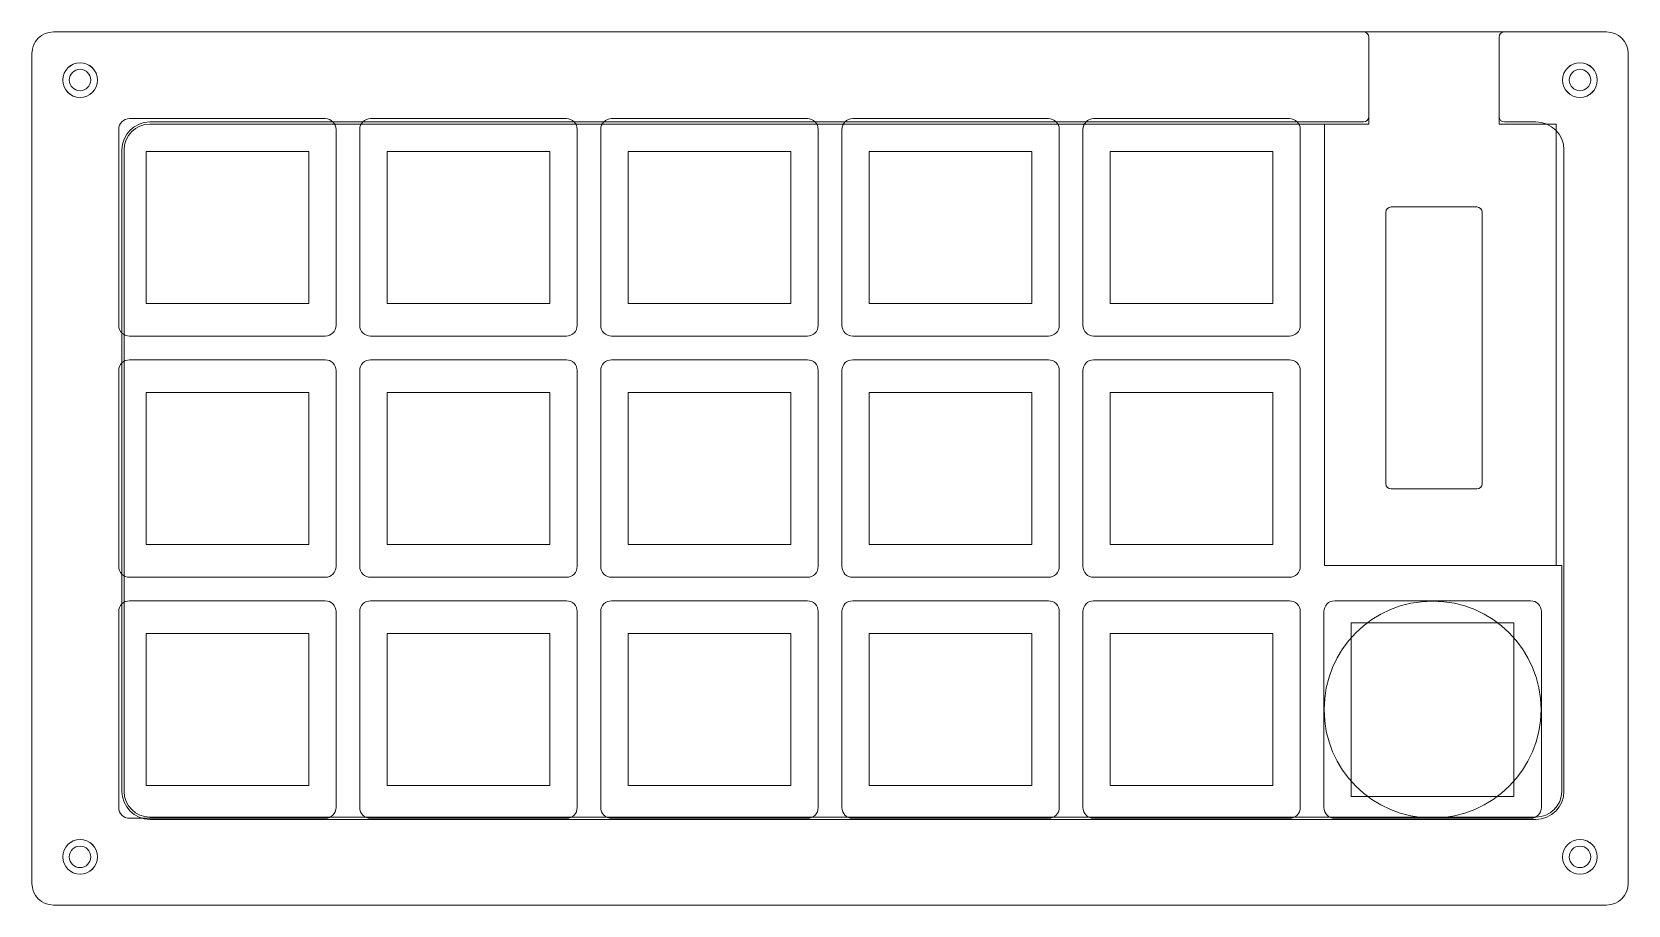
# Model space of a CAD drawing. Header units: millimetres. Extents: x 216 to 363, y -402 to -321.
import ezdxf

# ---------------------------------------------------------------- set-up
doc = ezdxf.new("R2010")
doc.units = ezdxf.units.MM
doc.header["$MEASUREMENT"] = 0
for name, color, linetype, lineweight in [('#1 Top', 7, 'Continuous', 0), ('#2 Middle', 7, 'Continuous', 0), ('#3 - #4 Middle', 7, 'Continuous', 0), ('#5 PCB Spacer', 7, 'Continuous', 0), ('#6 Bottom', 7, 'Continuous', 0), ('Foam', 7, 'Continuous', 0)]:
    doc.layers.add(name, color=color, linetype=linetype, lineweight=lineweight)

msp = doc.modelspace()

# ---------------------------------------------------------------- linework, layer by layer
at = {"layer": '#1 Top', "color": 250, "lineweight": 18, "true_color": 0x231f20}
for centre, radius in [((220.35, -325.84), 0.99), ((358.65, -325.84), 0.99), ((345.06, -383.88), 10), ((220.35, -397.46), 0.99), ((358.65, -397.46), 0.99)]:
    msp.add_circle(centre, radius, dxfattribs=at)
for points in [[(217.91, -401.9), (216.81, -401.9), (215.91, -401.01), (215.91, -399.9), (215.91, -399.9), (215.91, -323.4), (215.91, -323.4), (215.91, -322.3), (216.81, -321.4), (217.91, -321.4), (217.91, -321.4), (361.09, -321.4), (361.09, -321.4), (362.19, -321.4), (363.09, -322.3), (363.09, -323.4), (363.09, -323.4), (363.09, -399.9), (363.09, -399.9), (363.09, -401.01), (362.19, -401.9), (361.09, -401.9), (361.09, -401.9), (217.91, -401.9), (217.91, -401.9)], [(224.91, -349.45), (224.91, -349.45), (242.96, -349.45), (242.96, -349.45), (243.51, -349.45), (243.96, -349.01), (243.96, -348.45), (243.96, -348.45), (243.96, -330.4), (243.96, -330.4), (243.96, -329.85), (243.51, -329.4), (242.96, -329.4), (242.96, -329.4), (224.91, -329.4), (224.91, -329.4), (224.36, -329.4), (223.91, -329.85), (223.91, -330.4), (223.91, -330.4), (223.91, -348.45), (223.91, -348.45), (223.91, -349.01), (224.36, -349.45), (224.91, -349.45)], [(247.14, -349.45), (247.14, -349.45), (265.19, -349.45), (265.19, -349.45), (265.74, -349.45), (266.19, -349.01), (266.19, -348.45), (266.19, -348.45), (266.19, -330.4), (266.19, -330.4), (266.19, -329.85), (265.74, -329.4), (265.19, -329.4), (265.19, -329.4), (247.14, -329.4), (247.14, -329.4), (246.58, -329.4), (246.14, -329.85), (246.14, -330.4), (246.14, -330.4), (246.14, -348.45), (246.14, -348.45), (246.14, -349.01), (246.58, -349.45), (247.14, -349.45)], [(269.36, -349.45), (269.36, -349.45), (287.41, -349.45), (287.41, -349.45), (287.96, -349.45), (288.41, -349.01), (288.41, -348.45), (288.41, -348.45), (288.41, -330.4), (288.41, -330.4), (288.41, -329.85), (287.96, -329.4), (287.41, -329.4), (287.41, -329.4), (269.36, -329.4), (269.36, -329.4), (268.81, -329.4), (268.36, -329.85), (268.36, -330.4), (268.36, -330.4), (268.36, -348.45), (268.36, -348.45), (268.36, -349.01), (268.81, -349.45), (269.36, -349.45)], [(291.59, -349.45), (291.59, -349.45), (309.64, -349.45), (309.64, -349.45), (310.19, -349.45), (310.64, -349.01), (310.64, -348.45), (310.64, -348.45), (310.64, -330.4), (310.64, -330.4), (310.64, -329.85), (310.19, -329.4), (309.64, -329.4), (309.64, -329.4), (291.59, -329.4), (291.59, -329.4), (291.03, -329.4), (290.59, -329.85), (290.59, -330.4), (290.59, -330.4), (290.59, -348.45), (290.59, -348.45), (290.59, -349.01), (291.03, -349.45), (291.59, -349.45)], [(313.81, -349.45), (313.81, -349.45), (331.86, -349.45), (331.86, -349.45), (332.41, -349.45), (332.86, -349.01), (332.86, -348.45), (332.86, -348.45), (332.86, -330.4), (332.86, -330.4), (332.86, -329.85), (332.41, -329.4), (331.86, -329.4), (331.86, -329.4), (313.81, -329.4), (313.81, -329.4), (313.26, -329.4), (312.81, -329.85), (312.81, -330.4), (312.81, -330.4), (312.81, -348.45), (312.81, -348.45), (312.81, -349.01), (313.26, -349.45), (313.81, -349.45)], [(349.13, -363.54), (349.13, -363.54), (341.25, -363.54), (341.25, -363.54), (340.97, -363.54), (340.75, -363.32), (340.75, -363.04), (340.75, -363.04), (340.75, -338.04), (340.75, -338.04), (340.75, -337.76), (340.97, -337.54), (341.25, -337.54), (341.25, -337.54), (349.13, -337.54), (349.13, -337.54), (349.4, -337.54), (349.63, -337.76), (349.63, -338.04), (349.63, -338.04), (349.63, -363.04), (349.63, -363.04), (349.63, -363.32), (349.4, -363.54), (349.13, -363.54)], [(224.91, -371.68), (224.91, -371.68), (242.96, -371.68), (242.96, -371.68), (243.51, -371.68), (243.96, -371.23), (243.96, -370.68), (243.96, -370.68), (243.96, -352.63), (243.96, -352.63), (243.96, -352.08), (243.51, -351.63), (242.96, -351.63), (242.96, -351.63), (224.91, -351.63), (224.91, -351.63), (224.36, -351.63), (223.91, -352.08), (223.91, -352.63), (223.91, -352.63), (223.91, -370.68), (223.91, -370.68), (223.91, -371.23), (224.36, -371.68), (224.91, -371.68)], [(247.14, -371.68), (247.14, -371.68), (265.19, -371.68), (265.19, -371.68), (265.74, -371.68), (266.19, -371.23), (266.19, -370.68), (266.19, -370.68), (266.19, -352.63), (266.19, -352.63), (266.19, -352.08), (265.74, -351.63), (265.19, -351.63), (265.19, -351.63), (247.14, -351.63), (247.14, -351.63), (246.58, -351.63), (246.14, -352.08), (246.14, -352.63), (246.14, -352.63), (246.14, -370.68), (246.14, -370.68), (246.14, -371.23), (246.58, -371.68), (247.14, -371.68)], [(269.36, -371.68), (269.36, -371.68), (287.41, -371.68), (287.41, -371.68), (287.96, -371.68), (288.41, -371.23), (288.41, -370.68), (288.41, -370.68), (288.41, -352.63), (288.41, -352.63), (288.41, -352.08), (287.96, -351.63), (287.41, -351.63), (287.41, -351.63), (269.36, -351.63), (269.36, -351.63), (268.81, -351.63), (268.36, -352.08), (268.36, -352.63), (268.36, -352.63), (268.36, -370.68), (268.36, -370.68), (268.36, -371.23), (268.81, -371.68), (269.36, -371.68)], [(291.59, -371.68), (291.59, -371.68), (309.64, -371.68), (309.64, -371.68), (310.19, -371.68), (310.64, -371.23), (310.64, -370.68), (310.64, -370.68), (310.64, -352.63), (310.64, -352.63), (310.64, -352.08), (310.19, -351.63), (309.64, -351.63), (309.64, -351.63), (291.59, -351.63), (291.59, -351.63), (291.03, -351.63), (290.59, -352.08), (290.59, -352.63), (290.59, -352.63), (290.59, -370.68), (290.59, -370.68), (290.59, -371.23), (291.03, -371.68), (291.59, -371.68)], [(313.81, -371.68), (313.81, -371.68), (331.86, -371.68), (331.86, -371.68), (332.41, -371.68), (332.86, -371.23), (332.86, -370.68), (332.86, -370.68), (332.86, -352.63), (332.86, -352.63), (332.86, -352.08), (332.41, -351.63), (331.86, -351.63), (331.86, -351.63), (313.81, -351.63), (313.81, -351.63), (313.26, -351.63), (312.81, -352.08), (312.81, -352.63), (312.81, -352.63), (312.81, -370.68), (312.81, -370.68), (312.81, -371.23), (313.26, -371.68), (313.81, -371.68)], [(224.91, -393.9), (224.91, -393.9), (242.96, -393.9), (242.96, -393.9), (243.51, -393.9), (243.96, -393.46), (243.96, -392.9), (243.96, -392.9), (243.96, -374.85), (243.96, -374.85), (243.96, -374.3), (243.51, -373.85), (242.96, -373.85), (242.96, -373.85), (224.91, -373.85), (224.91, -373.85), (224.36, -373.85), (223.91, -374.3), (223.91, -374.85), (223.91, -374.85), (223.91, -392.9), (223.91, -392.9), (223.91, -393.46), (224.36, -393.9), (224.91, -393.9)], [(247.14, -393.9), (247.14, -393.9), (265.19, -393.9), (265.19, -393.9), (265.74, -393.9), (266.19, -393.46), (266.19, -392.9), (266.19, -392.9), (266.19, -374.85), (266.19, -374.85), (266.19, -374.3), (265.74, -373.85), (265.19, -373.85), (265.19, -373.85), (247.14, -373.85), (247.14, -373.85), (246.58, -373.85), (246.14, -374.3), (246.14, -374.85), (246.14, -374.85), (246.14, -392.9), (246.14, -392.9), (246.14, -393.46), (246.58, -393.9), (247.14, -393.9)], [(269.36, -393.9), (269.36, -393.9), (287.41, -393.9), (287.41, -393.9), (287.96, -393.9), (288.41, -393.46), (288.41, -392.9), (288.41, -392.9), (288.41, -374.85), (288.41, -374.85), (288.41, -374.3), (287.96, -373.85), (287.41, -373.85), (287.41, -373.85), (269.36, -373.85), (269.36, -373.85), (268.81, -373.85), (268.36, -374.3), (268.36, -374.85), (268.36, -374.85), (268.36, -392.9), (268.36, -392.9), (268.36, -393.46), (268.81, -393.9), (269.36, -393.9)], [(291.59, -393.9), (291.59, -393.9), (309.64, -393.9), (309.64, -393.9), (310.19, -393.9), (310.64, -393.46), (310.64, -392.9), (310.64, -392.9), (310.64, -374.85), (310.64, -374.85), (310.64, -374.3), (310.19, -373.85), (309.64, -373.85), (309.64, -373.85), (291.59, -373.85), (291.59, -373.85), (291.03, -373.85), (290.59, -374.3), (290.59, -374.85), (290.59, -374.85), (290.59, -392.9), (290.59, -392.9), (290.59, -393.46), (291.03, -393.9), (291.59, -393.9)], [(313.81, -393.9), (313.81, -393.9), (331.86, -393.9), (331.86, -393.9), (332.41, -393.9), (332.86, -393.46), (332.86, -392.9), (332.86, -392.9), (332.86, -374.85), (332.86, -374.85), (332.86, -374.3), (332.41, -373.85), (331.86, -373.85), (331.86, -373.85), (313.81, -373.85), (313.81, -373.85), (313.26, -373.85), (312.81, -374.3), (312.81, -374.85), (312.81, -374.85), (312.81, -392.9), (312.81, -392.9), (312.81, -393.46), (313.26, -393.9), (313.81, -393.9)]]:
    msp.add_open_spline(points, degree=3, knots=[0, 0, 0, 0, 1, 1, 1, 2, 2, 2, 3, 3, 3, 4, 4, 4, 5, 5, 5, 6, 6, 6, 7, 7, 7, 8, 8, 8, 8], dxfattribs=at)
at = {"layer": '#2 Middle', "color": 250, "lineweight": 18, "true_color": 0x231f20}
for centre in [(220.35, -325.84), (358.65, -325.84), (220.35, -397.46), (358.65, -397.46)]:
    msp.add_circle(centre, 1.6, dxfattribs=at)
for points, knots in [([(361.09, -321.4), (361.09, -321.4), (351.69, -321.4), (351.69, -321.4), (351.41, -321.4), (351.19, -321.63), (351.19, -321.9), (351.19, -321.9), (351.19, -329.9), (351.19, -329.9), (351.19, -329.9), (356.45, -329.9), (356.45, -329.9), (356.45, -329.9), (356.45, -370.59), (356.45, -370.59), (356.45, -370.59), (335.1, -370.59), (335.1, -370.59), (335.1, -370.59), (335.1, -329.9), (335.1, -329.9), (335.1, -329.9), (339.19, -329.9), (339.19, -329.9), (339.19, -329.9), (339.19, -321.9), (339.19, -321.9), (339.19, -321.63), (338.96, -321.4), (338.69, -321.4), (338.69, -321.4), (217.91, -321.4), (217.91, -321.4), (216.81, -321.4), (215.91, -322.3), (215.91, -323.4), (215.91, -323.4), (215.91, -399.9), (215.91, -399.9), (215.91, -401.01), (216.81, -401.9), (217.91, -401.9), (217.91, -401.9), (361.09, -401.9), (361.09, -401.9), (362.19, -401.9), (363.09, -401.01), (363.09, -399.9), (363.09, -399.9), (363.09, -323.4), (363.09, -323.4), (363.09, -322.3), (362.19, -321.4), (361.09, -321.4)], [0, 0, 0, 0, 1, 1, 1, 2, 2, 2, 3, 3, 3, 4, 4, 4, 5, 5, 5, 6, 6, 6, 7, 7, 7, 8, 8, 8, 9, 9, 9, 10, 10, 10, 11, 11, 11, 12, 12, 12, 13, 13, 13, 14, 14, 14, 15, 15, 15, 16, 16, 16, 17, 17, 17, 18, 18, 18, 18]), ([(224.91, -349.45), (224.91, -349.45), (242.96, -349.45), (242.96, -349.45), (243.51, -349.45), (243.96, -349.01), (243.96, -348.45), (243.96, -348.45), (243.96, -330.4), (243.96, -330.4), (243.96, -329.85), (243.51, -329.4), (242.96, -329.4), (242.96, -329.4), (224.91, -329.4), (224.91, -329.4), (224.36, -329.4), (223.91, -329.85), (223.91, -330.4), (223.91, -330.4), (223.91, -348.45), (223.91, -348.45), (223.91, -349.01), (224.36, -349.45), (224.91, -349.45)], [0, 0, 0, 0, 1, 1, 1, 2, 2, 2, 3, 3, 3, 4, 4, 4, 5, 5, 5, 6, 6, 6, 7, 7, 7, 8, 8, 8, 8]), ([(247.14, -349.45), (247.14, -349.45), (265.19, -349.45), (265.19, -349.45), (265.74, -349.45), (266.19, -349.01), (266.19, -348.45), (266.19, -348.45), (266.19, -330.4), (266.19, -330.4), (266.19, -329.85), (265.74, -329.4), (265.19, -329.4), (265.19, -329.4), (247.14, -329.4), (247.14, -329.4), (246.58, -329.4), (246.14, -329.85), (246.14, -330.4), (246.14, -330.4), (246.14, -348.45), (246.14, -348.45), (246.14, -349.01), (246.58, -349.45), (247.14, -349.45)], [0, 0, 0, 0, 1, 1, 1, 2, 2, 2, 3, 3, 3, 4, 4, 4, 5, 5, 5, 6, 6, 6, 7, 7, 7, 8, 8, 8, 8]), ([(269.36, -349.45), (269.36, -349.45), (287.41, -349.45), (287.41, -349.45), (287.96, -349.45), (288.41, -349.01), (288.41, -348.45), (288.41, -348.45), (288.41, -330.4), (288.41, -330.4), (288.41, -329.85), (287.96, -329.4), (287.41, -329.4), (287.41, -329.4), (269.36, -329.4), (269.36, -329.4), (268.81, -329.4), (268.36, -329.85), (268.36, -330.4), (268.36, -330.4), (268.36, -348.45), (268.36, -348.45), (268.36, -349.01), (268.81, -349.45), (269.36, -349.45)], [0, 0, 0, 0, 1, 1, 1, 2, 2, 2, 3, 3, 3, 4, 4, 4, 5, 5, 5, 6, 6, 6, 7, 7, 7, 8, 8, 8, 8]), ([(291.59, -349.45), (291.59, -349.45), (309.64, -349.45), (309.64, -349.45), (310.19, -349.45), (310.64, -349.01), (310.64, -348.45), (310.64, -348.45), (310.64, -330.4), (310.64, -330.4), (310.64, -329.85), (310.19, -329.4), (309.64, -329.4), (309.64, -329.4), (291.59, -329.4), (291.59, -329.4), (291.03, -329.4), (290.59, -329.85), (290.59, -330.4), (290.59, -330.4), (290.59, -348.45), (290.59, -348.45), (290.59, -349.01), (291.03, -349.45), (291.59, -349.45)], [0, 0, 0, 0, 1, 1, 1, 2, 2, 2, 3, 3, 3, 4, 4, 4, 5, 5, 5, 6, 6, 6, 7, 7, 7, 8, 8, 8, 8]), ([(313.81, -349.45), (313.81, -349.45), (331.86, -349.45), (331.86, -349.45), (332.41, -349.45), (332.86, -349.01), (332.86, -348.45), (332.86, -348.45), (332.86, -330.4), (332.86, -330.4), (332.86, -329.85), (332.41, -329.4), (331.86, -329.4), (331.86, -329.4), (313.81, -329.4), (313.81, -329.4), (313.26, -329.4), (312.81, -329.85), (312.81, -330.4), (312.81, -330.4), (312.81, -348.45), (312.81, -348.45), (312.81, -349.01), (313.26, -349.45), (313.81, -349.45)], [0, 0, 0, 0, 1, 1, 1, 2, 2, 2, 3, 3, 3, 4, 4, 4, 5, 5, 5, 6, 6, 6, 7, 7, 7, 8, 8, 8, 8]), ([(224.91, -371.68), (224.91, -371.68), (242.96, -371.68), (242.96, -371.68), (243.51, -371.68), (243.96, -371.23), (243.96, -370.68), (243.96, -370.68), (243.96, -352.63), (243.96, -352.63), (243.96, -352.08), (243.51, -351.63), (242.96, -351.63), (242.96, -351.63), (224.91, -351.63), (224.91, -351.63), (224.36, -351.63), (223.91, -352.08), (223.91, -352.63), (223.91, -352.63), (223.91, -370.68), (223.91, -370.68), (223.91, -371.23), (224.36, -371.68), (224.91, -371.68)], [0, 0, 0, 0, 1, 1, 1, 2, 2, 2, 3, 3, 3, 4, 4, 4, 5, 5, 5, 6, 6, 6, 7, 7, 7, 8, 8, 8, 8]), ([(247.14, -371.68), (247.14, -371.68), (265.19, -371.68), (265.19, -371.68), (265.74, -371.68), (266.19, -371.23), (266.19, -370.68), (266.19, -370.68), (266.19, -352.63), (266.19, -352.63), (266.19, -352.08), (265.74, -351.63), (265.19, -351.63), (265.19, -351.63), (247.14, -351.63), (247.14, -351.63), (246.58, -351.63), (246.14, -352.08), (246.14, -352.63), (246.14, -352.63), (246.14, -370.68), (246.14, -370.68), (246.14, -371.23), (246.58, -371.68), (247.14, -371.68)], [0, 0, 0, 0, 1, 1, 1, 2, 2, 2, 3, 3, 3, 4, 4, 4, 5, 5, 5, 6, 6, 6, 7, 7, 7, 8, 8, 8, 8]), ([(269.36, -371.68), (269.36, -371.68), (287.41, -371.68), (287.41, -371.68), (287.96, -371.68), (288.41, -371.23), (288.41, -370.68), (288.41, -370.68), (288.41, -352.63), (288.41, -352.63), (288.41, -352.08), (287.96, -351.63), (287.41, -351.63), (287.41, -351.63), (269.36, -351.63), (269.36, -351.63), (268.81, -351.63), (268.36, -352.08), (268.36, -352.63), (268.36, -352.63), (268.36, -370.68), (268.36, -370.68), (268.36, -371.23), (268.81, -371.68), (269.36, -371.68)], [0, 0, 0, 0, 1, 1, 1, 2, 2, 2, 3, 3, 3, 4, 4, 4, 5, 5, 5, 6, 6, 6, 7, 7, 7, 8, 8, 8, 8]), ([(291.59, -371.68), (291.59, -371.68), (309.64, -371.68), (309.64, -371.68), (310.19, -371.68), (310.64, -371.23), (310.64, -370.68), (310.64, -370.68), (310.64, -352.63), (310.64, -352.63), (310.64, -352.08), (310.19, -351.63), (309.64, -351.63), (309.64, -351.63), (291.59, -351.63), (291.59, -351.63), (291.03, -351.63), (290.59, -352.08), (290.59, -352.63), (290.59, -352.63), (290.59, -370.68), (290.59, -370.68), (290.59, -371.23), (291.03, -371.68), (291.59, -371.68)], [0, 0, 0, 0, 1, 1, 1, 2, 2, 2, 3, 3, 3, 4, 4, 4, 5, 5, 5, 6, 6, 6, 7, 7, 7, 8, 8, 8, 8]), ([(313.81, -371.68), (313.81, -371.68), (331.86, -371.68), (331.86, -371.68), (332.41, -371.68), (332.86, -371.23), (332.86, -370.68), (332.86, -370.68), (332.86, -352.63), (332.86, -352.63), (332.86, -352.08), (332.41, -351.63), (331.86, -351.63), (331.86, -351.63), (313.81, -351.63), (313.81, -351.63), (313.26, -351.63), (312.81, -352.08), (312.81, -352.63), (312.81, -352.63), (312.81, -370.68), (312.81, -370.68), (312.81, -371.23), (313.26, -371.68), (313.81, -371.68)], [0, 0, 0, 0, 1, 1, 1, 2, 2, 2, 3, 3, 3, 4, 4, 4, 5, 5, 5, 6, 6, 6, 7, 7, 7, 8, 8, 8, 8]), ([(224.91, -393.9), (224.91, -393.9), (242.96, -393.9), (242.96, -393.9), (243.51, -393.9), (243.96, -393.46), (243.96, -392.9), (243.96, -392.9), (243.96, -374.85), (243.96, -374.85), (243.96, -374.3), (243.51, -373.85), (242.96, -373.85), (242.96, -373.85), (224.91, -373.85), (224.91, -373.85), (224.36, -373.85), (223.91, -374.3), (223.91, -374.85), (223.91, -374.85), (223.91, -392.9), (223.91, -392.9), (223.91, -393.46), (224.36, -393.9), (224.91, -393.9)], [0, 0, 0, 0, 1, 1, 1, 2, 2, 2, 3, 3, 3, 4, 4, 4, 5, 5, 5, 6, 6, 6, 7, 7, 7, 8, 8, 8, 8]), ([(247.14, -393.9), (247.14, -393.9), (265.19, -393.9), (265.19, -393.9), (265.74, -393.9), (266.19, -393.46), (266.19, -392.9), (266.19, -392.9), (266.19, -374.85), (266.19, -374.85), (266.19, -374.3), (265.74, -373.85), (265.19, -373.85), (265.19, -373.85), (247.14, -373.85), (247.14, -373.85), (246.58, -373.85), (246.14, -374.3), (246.14, -374.85), (246.14, -374.85), (246.14, -392.9), (246.14, -392.9), (246.14, -393.46), (246.58, -393.9), (247.14, -393.9)], [0, 0, 0, 0, 1, 1, 1, 2, 2, 2, 3, 3, 3, 4, 4, 4, 5, 5, 5, 6, 6, 6, 7, 7, 7, 8, 8, 8, 8]), ([(269.36, -393.9), (269.36, -393.9), (287.41, -393.9), (287.41, -393.9), (287.96, -393.9), (288.41, -393.46), (288.41, -392.9), (288.41, -392.9), (288.41, -374.85), (288.41, -374.85), (288.41, -374.3), (287.96, -373.85), (287.41, -373.85), (287.41, -373.85), (269.36, -373.85), (269.36, -373.85), (268.81, -373.85), (268.36, -374.3), (268.36, -374.85), (268.36, -374.85), (268.36, -392.9), (268.36, -392.9), (268.36, -393.46), (268.81, -393.9), (269.36, -393.9)], [0, 0, 0, 0, 1, 1, 1, 2, 2, 2, 3, 3, 3, 4, 4, 4, 5, 5, 5, 6, 6, 6, 7, 7, 7, 8, 8, 8, 8]), ([(291.59, -393.9), (291.59, -393.9), (309.64, -393.9), (309.64, -393.9), (310.19, -393.9), (310.64, -393.46), (310.64, -392.9), (310.64, -392.9), (310.64, -374.85), (310.64, -374.85), (310.64, -374.3), (310.19, -373.85), (309.64, -373.85), (309.64, -373.85), (291.59, -373.85), (291.59, -373.85), (291.03, -373.85), (290.59, -374.3), (290.59, -374.85), (290.59, -374.85), (290.59, -392.9), (290.59, -392.9), (290.59, -393.46), (291.03, -393.9), (291.59, -393.9)], [0, 0, 0, 0, 1, 1, 1, 2, 2, 2, 3, 3, 3, 4, 4, 4, 5, 5, 5, 6, 6, 6, 7, 7, 7, 8, 8, 8, 8]), ([(313.81, -393.9), (313.81, -393.9), (331.86, -393.9), (331.86, -393.9), (332.41, -393.9), (332.86, -393.46), (332.86, -392.9), (332.86, -392.9), (332.86, -374.85), (332.86, -374.85), (332.86, -374.3), (332.41, -373.85), (331.86, -373.85), (331.86, -373.85), (313.81, -373.85), (313.81, -373.85), (313.26, -373.85), (312.81, -374.3), (312.81, -374.85), (312.81, -374.85), (312.81, -392.9), (312.81, -392.9), (312.81, -393.46), (313.26, -393.9), (313.81, -393.9)], [0, 0, 0, 0, 1, 1, 1, 2, 2, 2, 3, 3, 3, 4, 4, 4, 5, 5, 5, 6, 6, 6, 7, 7, 7, 8, 8, 8, 8]), ([(336.04, -393.9), (336.04, -393.9), (354.09, -393.9), (354.09, -393.9), (354.64, -393.9), (355.09, -393.46), (355.09, -392.9), (355.09, -392.9), (355.09, -374.85), (355.09, -374.85), (355.09, -374.3), (354.64, -373.85), (354.09, -373.85), (354.09, -373.85), (336.04, -373.85), (336.04, -373.85), (335.48, -373.85), (335.04, -374.3), (335.04, -374.85), (335.04, -374.85), (335.04, -392.9), (335.04, -392.9), (335.04, -393.46), (335.48, -393.9), (336.04, -393.9)], [0, 0, 0, 0, 1, 1, 1, 2, 2, 2, 3, 3, 3, 4, 4, 4, 5, 5, 5, 6, 6, 6, 7, 7, 7, 8, 8, 8, 8])]:
    msp.add_open_spline(points, degree=3, knots=knots, dxfattribs=at)
at = {"layer": '#3 - #4 Middle', "color": 250, "lineweight": 18, "true_color": 0x231f20}
for points, knots in [([(361.09, -321.4), (361.09, -321.4), (351.69, -321.4), (351.69, -321.4), (351.41, -321.4), (351.19, -321.63), (351.19, -321.9), (351.19, -321.9), (351.19, -329.9), (351.19, -329.9), (351.19, -329.9), (356.45, -329.9), (356.45, -329.9), (356.45, -329.9), (356.45, -370.59), (356.45, -370.59), (356.45, -370.59), (335.1, -370.59), (335.1, -370.59), (335.1, -370.59), (335.1, -329.9), (335.1, -329.9), (335.1, -329.9), (339.19, -329.9), (339.19, -329.9), (339.19, -329.9), (339.19, -321.9), (339.19, -321.9), (339.19, -321.63), (338.96, -321.4), (338.69, -321.4), (338.69, -321.4), (217.91, -321.4), (217.91, -321.4), (216.81, -321.4), (215.91, -322.3), (215.91, -323.4), (215.91, -323.4), (215.91, -399.9), (215.91, -399.9), (215.91, -401.01), (216.81, -401.9), (217.91, -401.9), (217.91, -401.9), (361.09, -401.9), (361.09, -401.9), (362.19, -401.9), (363.09, -401.01), (363.09, -399.9), (363.09, -399.9), (363.09, -323.4), (363.09, -323.4), (363.09, -322.3), (362.19, -321.4), (361.09, -321.4)], [0, 0, 0, 0, 1, 1, 1, 2, 2, 2, 3, 3, 3, 4, 4, 4, 5, 5, 5, 6, 6, 6, 7, 7, 7, 8, 8, 8, 9, 9, 9, 10, 10, 10, 11, 11, 11, 12, 12, 12, 13, 13, 13, 14, 14, 14, 15, 15, 15, 16, 16, 16, 17, 17, 17, 18, 18, 18, 18]), ([(220.35, -327.44), (219.47, -327.44), (218.75, -326.73), (218.75, -325.84), (218.75, -324.96), (219.47, -324.24), (220.35, -324.24), (221.23, -324.24), (221.95, -324.96), (221.95, -325.84), (221.95, -326.73), (221.23, -327.44), (220.35, -327.44)], [0, 0, 0, 0, 1, 1, 1, 2, 2, 2, 3, 3, 3, 4, 4, 4, 4]), ([(358.65, -327.44), (357.76, -327.44), (357.05, -326.73), (357.05, -325.84), (357.05, -324.96), (357.76, -324.24), (358.65, -324.24), (359.53, -324.24), (360.25, -324.96), (360.25, -325.84), (360.25, -326.73), (359.53, -327.44), (358.65, -327.44)], [0, 0, 0, 0, 1, 1, 1, 2, 2, 2, 3, 3, 3, 4, 4, 4, 4]), ([(243.96, -348.45), (243.96, -349.01), (243.51, -349.45), (242.96, -349.45), (242.96, -349.45), (224.91, -349.45), (224.91, -349.45), (224.36, -349.45), (223.91, -349.01), (223.91, -348.45), (223.91, -348.45), (223.91, -330.4), (223.91, -330.4), (223.91, -329.85), (224.36, -329.4), (224.91, -329.4), (224.91, -329.4), (242.96, -329.4), (242.96, -329.4), (243.51, -329.4), (243.96, -329.85), (243.96, -330.4), (243.96, -330.4), (243.96, -348.45), (243.96, -348.45)], [0, 0, 0, 0, 1, 1, 1, 2, 2, 2, 3, 3, 3, 4, 4, 4, 5, 5, 5, 6, 6, 6, 7, 7, 7, 8, 8, 8, 8]), ([(266.19, -348.45), (266.19, -349.01), (265.74, -349.45), (265.19, -349.45), (265.19, -349.45), (247.14, -349.45), (247.14, -349.45), (246.58, -349.45), (246.14, -349.01), (246.14, -348.45), (246.14, -348.45), (246.14, -330.4), (246.14, -330.4), (246.14, -329.85), (246.58, -329.4), (247.14, -329.4), (247.14, -329.4), (265.19, -329.4), (265.19, -329.4), (265.74, -329.4), (266.19, -329.85), (266.19, -330.4), (266.19, -330.4), (266.19, -348.45), (266.19, -348.45)], [0, 0, 0, 0, 1, 1, 1, 2, 2, 2, 3, 3, 3, 4, 4, 4, 5, 5, 5, 6, 6, 6, 7, 7, 7, 8, 8, 8, 8]), ([(288.41, -348.45), (288.41, -349.01), (287.96, -349.45), (287.41, -349.45), (287.41, -349.45), (269.36, -349.45), (269.36, -349.45), (268.81, -349.45), (268.36, -349.01), (268.36, -348.45), (268.36, -348.45), (268.36, -330.4), (268.36, -330.4), (268.36, -329.85), (268.81, -329.4), (269.36, -329.4), (269.36, -329.4), (287.41, -329.4), (287.41, -329.4), (287.96, -329.4), (288.41, -329.85), (288.41, -330.4), (288.41, -330.4), (288.41, -348.45), (288.41, -348.45)], [0, 0, 0, 0, 1, 1, 1, 2, 2, 2, 3, 3, 3, 4, 4, 4, 5, 5, 5, 6, 6, 6, 7, 7, 7, 8, 8, 8, 8]), ([(310.64, -348.45), (310.64, -349.01), (310.19, -349.45), (309.64, -349.45), (309.64, -349.45), (291.59, -349.45), (291.59, -349.45), (291.03, -349.45), (290.59, -349.01), (290.59, -348.45), (290.59, -348.45), (290.59, -330.4), (290.59, -330.4), (290.59, -329.85), (291.03, -329.4), (291.59, -329.4), (291.59, -329.4), (309.64, -329.4), (309.64, -329.4), (310.19, -329.4), (310.64, -329.85), (310.64, -330.4), (310.64, -330.4), (310.64, -348.45), (310.64, -348.45)], [0, 0, 0, 0, 1, 1, 1, 2, 2, 2, 3, 3, 3, 4, 4, 4, 5, 5, 5, 6, 6, 6, 7, 7, 7, 8, 8, 8, 8]), ([(332.86, -348.45), (332.86, -349.01), (332.41, -349.45), (331.86, -349.45), (331.86, -349.45), (313.81, -349.45), (313.81, -349.45), (313.26, -349.45), (312.81, -349.01), (312.81, -348.45), (312.81, -348.45), (312.81, -330.4), (312.81, -330.4), (312.81, -329.85), (313.26, -329.4), (313.81, -329.4), (313.81, -329.4), (331.86, -329.4), (331.86, -329.4), (332.41, -329.4), (332.86, -329.85), (332.86, -330.4), (332.86, -330.4), (332.86, -348.45), (332.86, -348.45)], [0, 0, 0, 0, 1, 1, 1, 2, 2, 2, 3, 3, 3, 4, 4, 4, 5, 5, 5, 6, 6, 6, 7, 7, 7, 8, 8, 8, 8]), ([(243.96, -370.68), (243.96, -371.23), (243.51, -371.68), (242.96, -371.68), (242.96, -371.68), (224.91, -371.68), (224.91, -371.68), (224.36, -371.68), (223.91, -371.23), (223.91, -370.68), (223.91, -370.68), (223.91, -352.63), (223.91, -352.63), (223.91, -352.08), (224.36, -351.63), (224.91, -351.63), (224.91, -351.63), (242.96, -351.63), (242.96, -351.63), (243.51, -351.63), (243.96, -352.08), (243.96, -352.63), (243.96, -352.63), (243.96, -370.68), (243.96, -370.68)], [0, 0, 0, 0, 1, 1, 1, 2, 2, 2, 3, 3, 3, 4, 4, 4, 5, 5, 5, 6, 6, 6, 7, 7, 7, 8, 8, 8, 8]), ([(266.19, -370.68), (266.19, -371.23), (265.74, -371.68), (265.19, -371.68), (265.19, -371.68), (247.14, -371.68), (247.14, -371.68), (246.58, -371.68), (246.14, -371.23), (246.14, -370.68), (246.14, -370.68), (246.14, -352.63), (246.14, -352.63), (246.14, -352.08), (246.58, -351.63), (247.14, -351.63), (247.14, -351.63), (265.19, -351.63), (265.19, -351.63), (265.74, -351.63), (266.19, -352.08), (266.19, -352.63), (266.19, -352.63), (266.19, -370.68), (266.19, -370.68)], [0, 0, 0, 0, 1, 1, 1, 2, 2, 2, 3, 3, 3, 4, 4, 4, 5, 5, 5, 6, 6, 6, 7, 7, 7, 8, 8, 8, 8]), ([(288.41, -370.68), (288.41, -371.23), (287.96, -371.68), (287.41, -371.68), (287.41, -371.68), (269.36, -371.68), (269.36, -371.68), (268.81, -371.68), (268.36, -371.23), (268.36, -370.68), (268.36, -370.68), (268.36, -352.63), (268.36, -352.63), (268.36, -352.08), (268.81, -351.63), (269.36, -351.63), (269.36, -351.63), (287.41, -351.63), (287.41, -351.63), (287.96, -351.63), (288.41, -352.08), (288.41, -352.63), (288.41, -352.63), (288.41, -370.68), (288.41, -370.68)], [0, 0, 0, 0, 1, 1, 1, 2, 2, 2, 3, 3, 3, 4, 4, 4, 5, 5, 5, 6, 6, 6, 7, 7, 7, 8, 8, 8, 8]), ([(310.64, -370.68), (310.64, -371.23), (310.19, -371.68), (309.64, -371.68), (309.64, -371.68), (291.59, -371.68), (291.59, -371.68), (291.03, -371.68), (290.59, -371.23), (290.59, -370.68), (290.59, -370.68), (290.59, -352.63), (290.59, -352.63), (290.59, -352.08), (291.03, -351.63), (291.59, -351.63), (291.59, -351.63), (309.64, -351.63), (309.64, -351.63), (310.19, -351.63), (310.64, -352.08), (310.64, -352.63), (310.64, -352.63), (310.64, -370.68), (310.64, -370.68)], [0, 0, 0, 0, 1, 1, 1, 2, 2, 2, 3, 3, 3, 4, 4, 4, 5, 5, 5, 6, 6, 6, 7, 7, 7, 8, 8, 8, 8]), ([(332.86, -370.68), (332.86, -371.23), (332.41, -371.68), (331.86, -371.68), (331.86, -371.68), (313.81, -371.68), (313.81, -371.68), (313.26, -371.68), (312.81, -371.23), (312.81, -370.68), (312.81, -370.68), (312.81, -352.63), (312.81, -352.63), (312.81, -352.08), (313.26, -351.63), (313.81, -351.63), (313.81, -351.63), (331.86, -351.63), (331.86, -351.63), (332.41, -351.63), (332.86, -352.08), (332.86, -352.63), (332.86, -352.63), (332.86, -370.68), (332.86, -370.68)], [0, 0, 0, 0, 1, 1, 1, 2, 2, 2, 3, 3, 3, 4, 4, 4, 5, 5, 5, 6, 6, 6, 7, 7, 7, 8, 8, 8, 8]), ([(243.96, -392.9), (243.96, -393.46), (243.51, -393.9), (242.96, -393.9), (242.96, -393.9), (224.91, -393.9), (224.91, -393.9), (224.36, -393.9), (223.91, -393.46), (223.91, -392.9), (223.91, -392.9), (223.91, -374.85), (223.91, -374.85), (223.91, -374.3), (224.36, -373.85), (224.91, -373.85), (224.91, -373.85), (242.96, -373.85), (242.96, -373.85), (243.51, -373.85), (243.96, -374.3), (243.96, -374.85), (243.96, -374.85), (243.96, -392.9), (243.96, -392.9)], [0, 0, 0, 0, 1, 1, 1, 2, 2, 2, 3, 3, 3, 4, 4, 4, 5, 5, 5, 6, 6, 6, 7, 7, 7, 8, 8, 8, 8]), ([(266.19, -392.9), (266.19, -393.46), (265.74, -393.9), (265.19, -393.9), (265.19, -393.9), (247.14, -393.9), (247.14, -393.9), (246.58, -393.9), (246.14, -393.46), (246.14, -392.9), (246.14, -392.9), (246.14, -374.85), (246.14, -374.85), (246.14, -374.3), (246.58, -373.85), (247.14, -373.85), (247.14, -373.85), (265.19, -373.85), (265.19, -373.85), (265.74, -373.85), (266.19, -374.3), (266.19, -374.85), (266.19, -374.85), (266.19, -392.9), (266.19, -392.9)], [0, 0, 0, 0, 1, 1, 1, 2, 2, 2, 3, 3, 3, 4, 4, 4, 5, 5, 5, 6, 6, 6, 7, 7, 7, 8, 8, 8, 8]), ([(288.41, -392.9), (288.41, -393.46), (287.96, -393.9), (287.41, -393.9), (287.41, -393.9), (269.36, -393.9), (269.36, -393.9), (268.81, -393.9), (268.36, -393.46), (268.36, -392.9), (268.36, -392.9), (268.36, -374.85), (268.36, -374.85), (268.36, -374.3), (268.81, -373.85), (269.36, -373.85), (269.36, -373.85), (287.41, -373.85), (287.41, -373.85), (287.96, -373.85), (288.41, -374.3), (288.41, -374.85), (288.41, -374.85), (288.41, -392.9), (288.41, -392.9)], [0, 0, 0, 0, 1, 1, 1, 2, 2, 2, 3, 3, 3, 4, 4, 4, 5, 5, 5, 6, 6, 6, 7, 7, 7, 8, 8, 8, 8]), ([(310.64, -392.9), (310.64, -393.46), (310.19, -393.9), (309.64, -393.9), (309.64, -393.9), (291.59, -393.9), (291.59, -393.9), (291.03, -393.9), (290.59, -393.46), (290.59, -392.9), (290.59, -392.9), (290.59, -374.85), (290.59, -374.85), (290.59, -374.3), (291.03, -373.85), (291.59, -373.85), (291.59, -373.85), (309.64, -373.85), (309.64, -373.85), (310.19, -373.85), (310.64, -374.3), (310.64, -374.85), (310.64, -374.85), (310.64, -392.9), (310.64, -392.9)], [0, 0, 0, 0, 1, 1, 1, 2, 2, 2, 3, 3, 3, 4, 4, 4, 5, 5, 5, 6, 6, 6, 7, 7, 7, 8, 8, 8, 8]), ([(332.86, -392.9), (332.86, -393.46), (332.41, -393.9), (331.86, -393.9), (331.86, -393.9), (313.81, -393.9), (313.81, -393.9), (313.26, -393.9), (312.81, -393.46), (312.81, -392.9), (312.81, -392.9), (312.81, -374.85), (312.81, -374.85), (312.81, -374.3), (313.26, -373.85), (313.81, -373.85), (313.81, -373.85), (331.86, -373.85), (331.86, -373.85), (332.41, -373.85), (332.86, -374.3), (332.86, -374.85), (332.86, -374.85), (332.86, -392.9), (332.86, -392.9)], [0, 0, 0, 0, 1, 1, 1, 2, 2, 2, 3, 3, 3, 4, 4, 4, 5, 5, 5, 6, 6, 6, 7, 7, 7, 8, 8, 8, 8]), ([(355.09, -392.9), (355.09, -393.46), (354.64, -393.9), (354.09, -393.9), (354.09, -393.9), (336.04, -393.9), (336.04, -393.9), (335.48, -393.9), (335.04, -393.46), (335.04, -392.9), (335.04, -392.9), (335.04, -374.85), (335.04, -374.85), (335.04, -374.3), (335.48, -373.85), (336.04, -373.85), (336.04, -373.85), (354.09, -373.85), (354.09, -373.85), (354.64, -373.85), (355.09, -374.3), (355.09, -374.85), (355.09, -374.85), (355.09, -392.9), (355.09, -392.9)], [0, 0, 0, 0, 1, 1, 1, 2, 2, 2, 3, 3, 3, 4, 4, 4, 5, 5, 5, 6, 6, 6, 7, 7, 7, 8, 8, 8, 8]), ([(220.35, -399.06), (219.47, -399.06), (218.75, -398.35), (218.75, -397.46), (218.75, -396.58), (219.47, -395.86), (220.35, -395.86), (221.23, -395.86), (221.95, -396.58), (221.95, -397.46), (221.95, -398.35), (221.23, -399.06), (220.35, -399.06)], [0, 0, 0, 0, 1, 1, 1, 2, 2, 2, 3, 3, 3, 4, 4, 4, 4]), ([(358.65, -399.06), (357.76, -399.06), (357.05, -398.35), (357.05, -397.46), (357.05, -396.58), (357.76, -395.86), (358.65, -395.86), (359.53, -395.86), (360.25, -396.58), (360.25, -397.46), (360.25, -398.35), (359.53, -399.06), (358.65, -399.06)], [0, 0, 0, 0, 1, 1, 1, 2, 2, 2, 3, 3, 3, 4, 4, 4, 4])]:
    msp.add_open_spline(points, degree=3, knots=knots, dxfattribs=at)
at = {"layer": '#5 PCB Spacer', "color": 250, "lineweight": 18, "true_color": 0x231f20}
for points, knots in [([(361.09, -321.4), (361.09, -321.4), (351.69, -321.4), (351.69, -321.4), (351.41, -321.4), (351.19, -321.63), (351.19, -321.9), (351.19, -321.9), (351.19, -329.2), (351.19, -329.2), (351.19, -329.48), (351.41, -329.7), (351.69, -329.7), (351.69, -329.7), (354.59, -329.7), (354.59, -329.7), (356.01, -329.7), (357.17, -330.86), (357.17, -332.28), (357.17, -332.28), (357.17, -391.42), (357.17, -391.42), (357.17, -392.84), (356.01, -394), (354.59, -394), (354.59, -394), (226.79, -394), (226.79, -394), (225.37, -394), (224.21, -392.84), (224.21, -391.42), (224.21, -391.42), (224.21, -332.28), (224.21, -332.28), (224.21, -330.86), (225.37, -329.7), (226.79, -329.7), (226.79, -329.7), (338.69, -329.7), (338.69, -329.7), (338.96, -329.7), (339.19, -329.48), (339.19, -329.2), (339.19, -329.2), (339.19, -321.9), (339.19, -321.9), (339.19, -321.63), (338.96, -321.4), (338.69, -321.4), (338.69, -321.4), (217.91, -321.4), (217.91, -321.4), (216.81, -321.4), (215.91, -322.3), (215.91, -323.4), (215.91, -323.4), (215.91, -399.9), (215.91, -399.9), (215.91, -401.01), (216.81, -401.9), (217.91, -401.9), (217.91, -401.9), (361.09, -401.9), (361.09, -401.9), (362.19, -401.9), (363.09, -401.01), (363.09, -399.9), (363.09, -399.9), (363.09, -323.4), (363.09, -323.4), (363.09, -322.3), (362.19, -321.4), (361.09, -321.4)], [0, 0, 0, 0, 1, 1, 1, 2, 2, 2, 3, 3, 3, 4, 4, 4, 5, 5, 5, 6, 6, 6, 7, 7, 7, 8, 8, 8, 9, 9, 9, 10, 10, 10, 11, 11, 11, 12, 12, 12, 13, 13, 13, 14, 14, 14, 15, 15, 15, 16, 16, 16, 17, 17, 17, 18, 18, 18, 19, 19, 19, 20, 20, 20, 21, 21, 21, 22, 22, 22, 23, 23, 23, 24, 24, 24, 24]), ([(220.35, -327.44), (219.47, -327.44), (218.75, -326.73), (218.75, -325.84), (218.75, -324.96), (219.47, -324.24), (220.35, -324.24), (221.23, -324.24), (221.95, -324.96), (221.95, -325.84), (221.95, -326.73), (221.23, -327.44), (220.35, -327.44)], [0, 0, 0, 0, 1, 1, 1, 2, 2, 2, 3, 3, 3, 4, 4, 4, 4]), ([(358.65, -327.44), (357.76, -327.44), (357.05, -326.73), (357.05, -325.84), (357.05, -324.96), (357.76, -324.24), (358.65, -324.24), (359.53, -324.24), (360.25, -324.96), (360.25, -325.84), (360.25, -326.73), (359.53, -327.44), (358.65, -327.44)], [0, 0, 0, 0, 1, 1, 1, 2, 2, 2, 3, 3, 3, 4, 4, 4, 4]), ([(220.35, -399.06), (219.47, -399.06), (218.75, -398.35), (218.75, -397.46), (218.75, -396.58), (219.47, -395.86), (220.35, -395.86), (221.23, -395.86), (221.95, -396.58), (221.95, -397.46), (221.95, -398.35), (221.23, -399.06), (220.35, -399.06)], [0, 0, 0, 0, 1, 1, 1, 2, 2, 2, 3, 3, 3, 4, 4, 4, 4]), ([(358.65, -399.06), (357.76, -399.06), (357.05, -398.35), (357.05, -397.46), (357.05, -396.58), (357.76, -395.86), (358.65, -395.86), (359.53, -395.86), (360.25, -396.58), (360.25, -397.46), (360.25, -398.35), (359.53, -399.06), (358.65, -399.06)], [0, 0, 0, 0, 1, 1, 1, 2, 2, 2, 3, 3, 3, 4, 4, 4, 4])]:
    msp.add_open_spline(points, degree=3, knots=knots, dxfattribs=at)
at = {"layer": '#6 Bottom', "color": 250, "lineweight": 18, "true_color": 0x231f20}
for centre in [(220.35, -325.84), (358.65, -325.84), (220.35, -397.46), (358.65, -397.46)]:
    msp.add_circle(centre, 0.99, dxfattribs=at)
msp.add_open_spline([(217.91, -401.9), (216.81, -401.9), (215.91, -401.01), (215.91, -399.9), (215.91, -399.9), (215.91, -323.4), (215.91, -323.4), (215.91, -322.3), (216.81, -321.4), (217.91, -321.4), (217.91, -321.4), (361.09, -321.4), (361.09, -321.4), (362.19, -321.4), (363.09, -322.3), (363.09, -323.4), (363.09, -323.4), (363.09, -399.9), (363.09, -399.9), (363.09, -401.01), (362.19, -401.9), (361.09, -401.9), (361.09, -401.9), (217.91, -401.9), (217.91, -401.9)], degree=3, knots=[0, 0, 0, 0, 1, 1, 1, 2, 2, 2, 3, 3, 3, 4, 4, 4, 5, 5, 5, 6, 6, 6, 7, 7, 7, 8, 8, 8, 8], dxfattribs=at)
at = {"layer": 'Foam', "color": 197, "lineweight": 18, "true_color": 0x662d91}
for points in [[(241.43, -346.43), (226.44, -346.43), (226.44, -332.43), (241.43, -332.43)], [(263.66, -346.43), (248.66, -346.43), (248.66, -332.43), (263.66, -332.43)], [(285.88, -346.43), (270.89, -346.43), (270.89, -332.43), (285.88, -332.43)], [(308.11, -346.43), (293.11, -346.43), (293.11, -332.43), (308.11, -332.43)], [(330.33, -346.43), (315.34, -346.43), (315.34, -332.43), (330.33, -332.43)], [(241.43, -368.65), (226.44, -368.65), (226.44, -354.65), (241.43, -354.65)], [(263.66, -368.65), (248.66, -368.65), (248.66, -354.65), (263.66, -354.65)], [(285.88, -368.65), (270.89, -368.65), (270.89, -354.65), (285.88, -354.65)], [(308.11, -368.65), (293.11, -368.65), (293.11, -354.65), (308.11, -354.65)], [(330.33, -368.65), (315.34, -368.65), (315.34, -354.65), (330.33, -354.65)], [(337.56, -391.88), (337.56, -375.88), (352.56, -375.88), (352.56, -391.88)], [(241.43, -390.88), (226.44, -390.88), (226.44, -376.88), (241.43, -376.88)], [(263.66, -390.88), (248.66, -390.88), (248.66, -376.88), (263.66, -376.88)], [(285.88, -390.88), (270.89, -390.88), (270.89, -376.88), (285.88, -376.88)], [(308.11, -390.88), (293.11, -390.88), (293.11, -376.88), (308.11, -376.88)], [(330.33, -390.88), (315.34, -390.88), (315.34, -376.88), (330.33, -376.88)]]:
    msp.add_lwpolyline(points, close=True, dxfattribs=at)
msp.add_open_spline([(356.97, -370.59), (356.97, -370.59), (335.1, -370.59), (335.1, -370.59), (335.1, -370.59), (335.1, -329.9), (335.1, -329.9), (335.1, -329.9), (226.79, -329.9), (226.79, -329.9), (225.48, -329.9), (224.41, -330.97), (224.41, -332.28), (224.41, -332.28), (224.41, -391.42), (224.41, -391.42), (224.41, -392.73), (225.48, -393.8), (226.79, -393.8), (226.79, -393.8), (354.58, -393.8), (354.58, -393.8), (355.9, -393.8), (356.97, -392.73), (356.97, -391.42), (356.97, -391.42), (356.97, -370.59), (356.97, -370.59)], degree=3, knots=[0, 0, 0, 0, 1, 1, 1, 2, 2, 2, 3, 3, 3, 4, 4, 4, 5, 5, 5, 6, 6, 6, 7, 7, 7, 8, 8, 8, 9, 9, 9, 9], dxfattribs=at)

doc.saveas('drawing.dxf')
